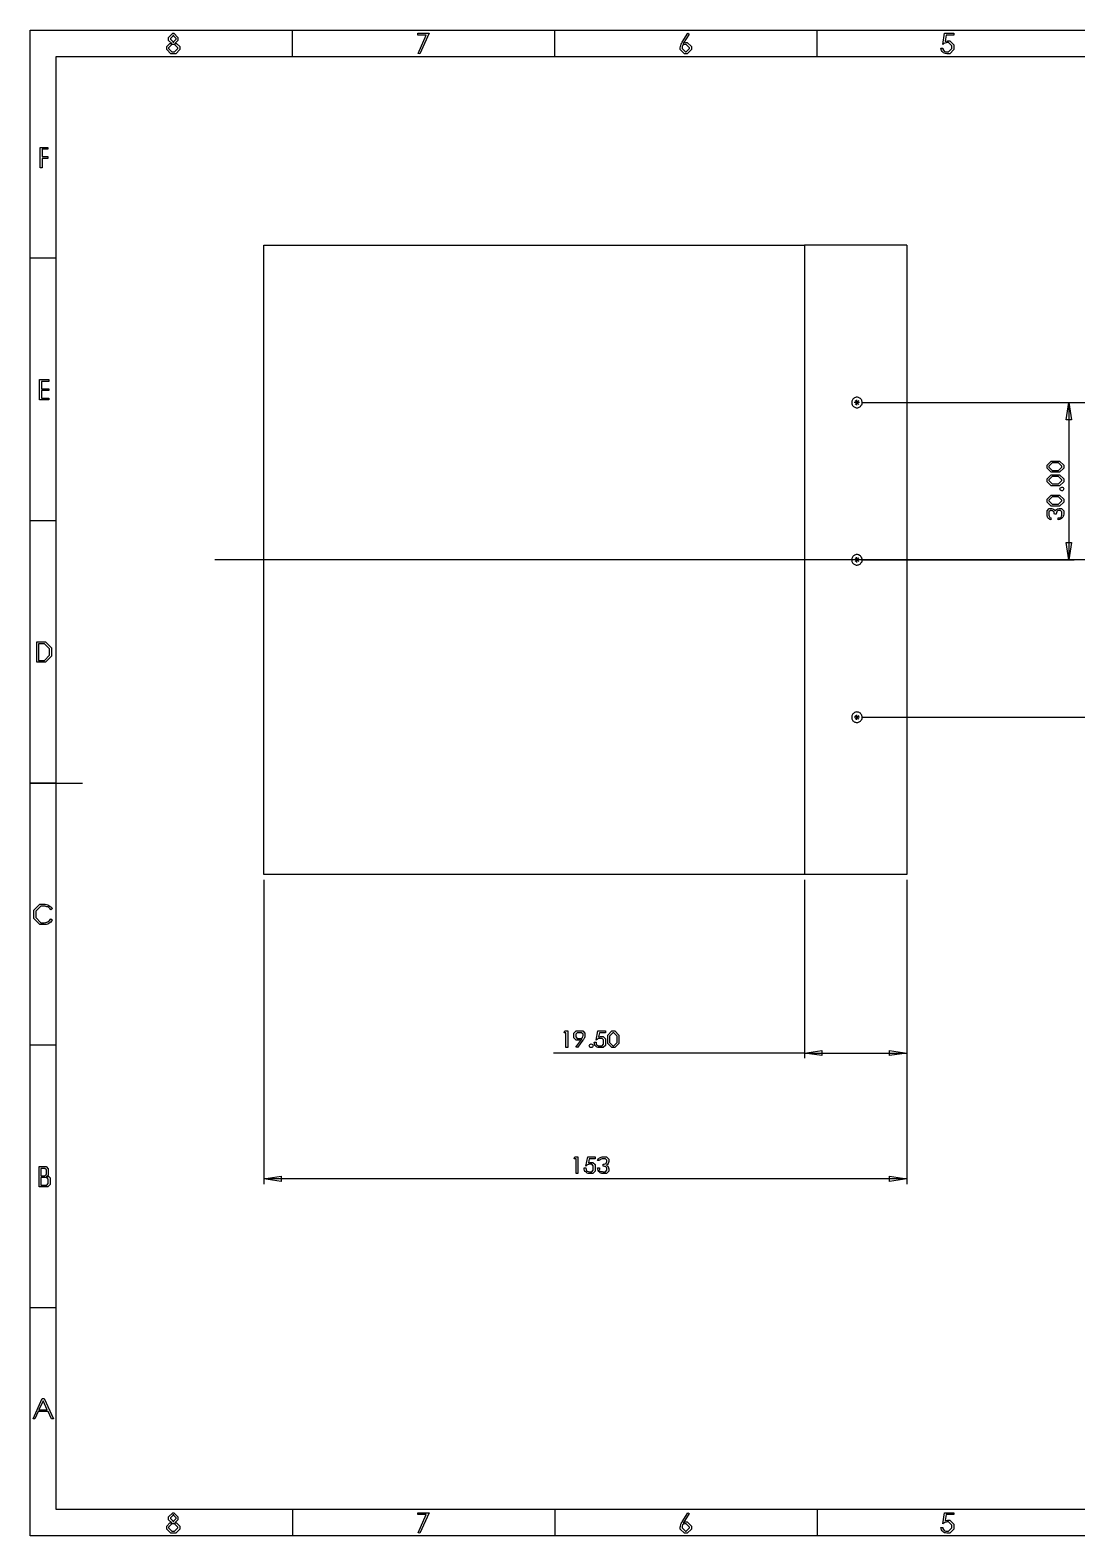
# Model space of a CAD drawing. Header units: millimetres. Extents: x 15 to 415, y 5 to 292.
# Drawn here: x 15 to 214.5, y 5 to 292 of the extents above; entities that cross this region are included whole.
import ezdxf

# ---------------------------------------------------------------- set-up
doc = ezdxf.new("R2010")
doc.units = ezdxf.units.MM
doc.layers.get('0').update_dxf_attribs({"linetype": 'CONTINUOUS'})

msp = doc.modelspace()

# ---------------------------------------------------------------- linework, layer by layer
at = {"color": 254}
for p, q in [((14.9931, 4.9747), (14.9931, 291.994)), ((14.9931, 291.994), (414.973, 291.994)), ((64.9813, 286.985), (64.9813, 291.994)), ((114.97, 286.985), (114.97, 291.994)), ((164.994, 286.985), (164.994, 291.994)), ((19.9678, 9.9839), (19.9678, 286.985)), ((19.9678, 286.985), (409.998, 286.985)), ((19.9678, 248.496), (14.9931, 248.496)), ((173.038, 221.015), (172.049, 221.015)), ((172.192, 221.368), (172.897, 220.663)), ((172.192, 220.663), (172.897, 221.368)), ((172.544, 220.522), (172.544, 221.508)), ((19.9678, 198.473), (14.9931, 198.473)), ((313.325, 191.032), (50.1883, 191.032)), ((173.038, 191.029), (172.049, 191.029)), ((172.192, 191.382), (172.897, 190.676)), ((172.192, 190.676), (172.897, 191.382)), ((172.544, 190.5), (172.544, 191.522)), ((173.038, 161.007), (172.049, 161.007)), ((172.192, 161.36), (172.897, 160.654)), ((172.192, 160.654), (172.897, 161.36)), ((172.544, 160.514), (172.544, 161.502)), ((14.9931, 148.483), (24.9769, 148.483)), ((19.9678, 148.483), (14.9931, 148.483)), ((19.9678, 98.4952), (14.9931, 98.4952)), ((19.9678, 48.471), (14.9931, 48.471)), ((409.998, 9.9839), (19.9678, 9.9839)), ((64.9813, 9.9839), (64.9813, 4.9747)), ((114.97, 9.9839), (114.97, 4.9747)), ((164.994, 9.9839), (164.994, 4.9747)), ((414.973, 4.9747), (14.9931, 4.9747))]:
    msp.add_line(p, q, dxfattribs=at)
at = {"color": 0}
for p, q in [((41.3949, 290.608), (42.1721, 291.385)), ((41.3949, 290.332), (41.3949, 290.608)), ((41.3949, 290.045), (41.3949, 290.332)), ((41.9957, 289.467), (41.3949, 290.045)), ((42.3817, 291.032), (41.7477, 290.398)), ((41.7477, 290.398), (41.7477, 290.348)), ((41.7477, 290.348), (41.7477, 290.255)), ((41.7477, 290.255), (42.3817, 289.621)), ((42.1721, 291.385), (42.2935, 291.385)), ((42.8061, 290.398), (42.1721, 291.032)), ((42.1721, 291.032), (42.2769, 291.032)), ((42.1721, 289.621), (42.8061, 290.255)), ((42.2769, 291.032), (42.3817, 291.032)), ((42.2935, 291.385), (42.3817, 291.385)), ((42.3817, 291.385), (43.1588, 290.608)), ((43.1588, 290.045), (42.5581, 289.467)), ((42.8061, 290.354), (42.8061, 290.398)), ((42.8061, 290.255), (42.8061, 290.354)), ((43.1588, 290.608), (43.1588, 290.321)), ((43.1588, 290.321), (43.1588, 290.045)), ((88.8929, 291.385), (91.0096, 291.385)), ((88.8929, 291.032), (88.8929, 291.385)), ((90.497, 291.032), (88.8929, 291.032)), ((88.9208, 287.559), (90.497, 291.032)), ((91.0096, 291.385), (89.2457, 287.504)), ((139.28, 289.682), (140.305, 291.385)), ((140.575, 291.247), (139.467, 289.411)), ((140.305, 291.385), (140.575, 291.247)), ((188.895, 289.268), (189.247, 291.385)), ((189.247, 291.385), (191.011, 291.385)), ((189.545, 291.032), (189.352, 289.886)), ((191.011, 291.032), (189.545, 291.032)), ((189.804, 289.974), (190.234, 289.974)), ((190.234, 289.974), (191.011, 289.197)), ((191.011, 291.385), (191.011, 291.032)), ((41.0422, 288.844), (41.6429, 289.467)), ((41.0422, 288.546), (41.0422, 288.844)), ((41.0422, 288.282), (41.0422, 288.546)), ((41.8193, 287.504), (41.0422, 288.282)), ((42.0289, 289.268), (41.3949, 288.634)), ((41.3949, 288.634), (41.3949, 288.535)), ((41.3949, 288.535), (41.3949, 288.491)), ((41.3949, 288.491), (42.0289, 287.857)), ((41.6429, 289.467), (41.9516, 289.467)), ((42.2712, 287.504), (41.8193, 287.504)), ((41.9516, 289.467), (41.9957, 289.467)), ((42.2935, 289.268), (42.0289, 289.268)), ((42.0289, 287.857), (42.2769, 287.857)), ((42.2878, 289.621), (42.1721, 289.621)), ((42.7344, 287.504), (42.2712, 287.504)), ((42.2769, 287.857), (42.5249, 287.857)), ((42.3817, 289.621), (42.2878, 289.621)), ((42.5249, 289.268), (42.2935, 289.268)), ((43.1588, 288.634), (42.5249, 289.268)), ((42.5249, 287.857), (43.1588, 288.491)), ((42.5581, 289.467), (42.6187, 289.467)), ((42.6187, 289.467), (42.9108, 289.467)), ((43.5116, 288.282), (42.7344, 287.504)), ((42.9108, 289.467), (43.5116, 288.844)), ((43.1588, 288.568), (43.1588, 288.634)), ((43.1588, 288.491), (43.1588, 288.568)), ((43.5116, 288.844), (43.5116, 288.574)), ((43.5116, 288.574), (43.5116, 288.282)), ((89.2457, 287.504), (88.9208, 287.559)), ((138.894, 288.282), (138.894, 288.618)), ((139.671, 287.504), (138.894, 288.282)), ((139.247, 288.563), (139.247, 288.491)), ((139.247, 288.491), (139.881, 287.857)), ((139.936, 287.504), (139.671, 287.504)), ((140.024, 289.268), (139.792, 289.268)), ((139.864, 289.621), (140.233, 289.621)), ((139.881, 287.857), (139.952, 287.857)), ((140.233, 287.504), (139.936, 287.504)), ((139.952, 287.857), (140.024, 287.857)), ((140.658, 288.634), (140.024, 289.268)), ((140.024, 287.857), (140.658, 288.491)), ((140.233, 289.621), (141.011, 288.844)), ((141.011, 288.282), (140.233, 287.504)), ((140.658, 288.563), (140.658, 288.634)), ((140.658, 288.491), (140.658, 288.563)), ((141.011, 288.844), (141.011, 288.579)), ((141.011, 288.579), (141.011, 288.282)), ((188.542, 288.563), (188.895, 288.563)), ((190.234, 287.504), (189.694, 287.504)), ((189.716, 287.857), (190.024, 287.857)), ((190.024, 289.621), (189.738, 289.621)), ((190.658, 288.987), (190.024, 289.621)), ((190.024, 287.857), (190.658, 288.491)), ((191.011, 288.282), (190.234, 287.504)), ((190.658, 288.8), (190.658, 288.987)), ((190.658, 288.491), (190.658, 288.8)), ((191.011, 289.197), (191.011, 288.783)), ((191.011, 288.783), (191.011, 288.282)), ((16.9292, 269.637), (18.3403, 269.637)), ((16.9292, 265.756), (16.9292, 269.637)), ((18.3403, 269.284), (17.282, 269.284)), ((17.282, 269.284), (17.282, 267.873)), ((17.282, 267.873), (18.3403, 267.873)), ((18.3403, 267.52), (17.282, 267.52)), ((17.282, 267.52), (17.282, 265.756)), ((18.3403, 269.637), (18.3403, 269.284)), ((18.3403, 267.873), (18.3403, 267.52)), ((17.282, 265.756), (16.9292, 265.756)), ((59.5492, 251.001), (162.56, 251.001)), ((59.5492, 131.021), (59.5492, 251.001)), ((162.56, 251.001), (162.56, 131.021)), ((182.069, 251.001), (162.56, 251.001)), ((182.069, 251.001), (182.069, 131.021)), ((16.7928, 225.388), (18.5567, 225.388)), ((16.7928, 221.507), (16.7928, 225.388)), ((18.5567, 225.035), (17.1456, 225.035)), ((17.1456, 225.035), (17.1456, 223.624)), ((18.5567, 225.388), (18.5567, 225.035)), ((18.5567, 221.507), (16.7928, 221.507)), ((17.1456, 223.624), (18.5567, 223.624)), ((18.5567, 223.271), (17.1456, 223.271)), ((17.1456, 223.271), (17.1456, 221.86)), ((17.1456, 221.86), (18.5567, 221.86)), ((18.5567, 223.624), (18.5567, 223.271)), ((18.5567, 221.86), (18.5567, 221.507)), ((16.2416, 171.505), (16.2416, 175.386)), ((16.2416, 175.386), (16.9361, 175.386)), ((16.9361, 175.386), (17.9338, 175.386)), ((17.9338, 175.386), (19.0638, 174.256)), ((16.8258, 175.033), (16.5943, 175.033)), ((16.5943, 175.033), (16.5943, 171.858)), ((17.7243, 175.033), (16.8258, 175.033)), ((18.711, 174.046), (17.7243, 175.033)), ((17.7243, 171.858), (18.711, 172.845)), ((19.0638, 172.635), (17.9338, 171.505)), ((18.711, 173.396), (18.711, 174.046)), ((18.711, 172.845), (18.711, 173.396)), ((19.0638, 174.256), (19.0638, 173.396)), ((19.0638, 173.396), (19.0638, 172.635)), ((17.3054, 171.505), (16.2416, 171.505)), ((16.5943, 171.858), (16.9747, 171.858)), ((16.9747, 171.858), (17.7243, 171.858)), ((17.9338, 171.505), (17.3054, 171.505)), ((162.56, 131.021), (59.5492, 131.021)), ((182.069, 131.021), (162.56, 131.021)), ((15.7097, 124.255), (16.8396, 125.385)), ((15.7097, 123.467), (15.7097, 124.255)), ((15.7097, 122.634), (15.7097, 123.467)), ((17.0491, 125.032), (16.0624, 124.045)), ((16.0624, 124.045), (16.0624, 123.439)), ((16.0624, 123.439), (16.0624, 122.844)), ((16.8396, 125.385), (17.6554, 125.385)), ((17.6444, 125.032), (17.0491, 125.032)), ((19.2374, 124.558), (18.9398, 124.327)), ((19.2374, 124.558), (19.2374, 124.558)), ((16.8396, 121.504), (15.7097, 122.634)), ((16.0624, 122.844), (17.0491, 121.857)), ((17.6609, 121.504), (16.8396, 121.504)), ((17.0491, 121.857), (17.6664, 121.857)), ((18.9398, 122.563), (19.2374, 122.337)), ((16.6908, 75.3844), (17.3633, 75.3844)), ((16.6908, 71.5038), (16.6908, 75.3844)), ((17.0436, 75.0316), (17.0436, 73.6205)), ((17.4294, 75.0316), (17.0436, 75.0316)), ((17.3633, 75.3844), (18.0303, 75.3844)), ((17.8208, 75.0316), (17.4294, 75.0316)), ((18.1019, 74.7504), (17.8208, 75.0316)), ((18.0303, 75.3844), (18.4547, 74.9596)), ((18.1019, 74.3864), (18.1019, 74.7504)), ((18.4547, 74.9596), (18.4547, 74.3645)), ((17.0436, 73.6205), (17.2365, 73.6205)), ((17.0436, 73.2677), (17.0436, 71.8566)), ((17.231, 73.2677), (17.0436, 73.2677)), ((17.0436, 71.8566), (17.4845, 71.8566)), ((18.1736, 73.2677), (17.231, 73.2677)), ((17.2365, 73.6205), (17.8208, 73.6205)), ((17.4845, 71.8566), (18.1736, 71.8566)), ((17.8208, 73.6205), (18.1019, 73.9013)), ((18.2067, 73.4935), (18.0192, 73.4935)), ((18.0192, 73.4935), (18.5594, 73.4935)), ((18.1019, 73.9013), (18.1019, 74.3864)), ((18.4547, 72.9865), (18.1736, 73.2677)), ((18.1736, 71.8566), (18.4547, 72.1374)), ((18.4547, 73.6921), (18.2067, 73.4935)), ((18.8075, 71.9282), (18.383, 71.5038)), ((18.4547, 74.3645), (18.4547, 73.6921)), ((18.4547, 72.5456), (18.4547, 72.9865)), ((18.4547, 72.1374), (18.4547, 72.5456)), ((18.5594, 73.4935), (18.8075, 73.1957)), ((18.8075, 73.1957), (18.8075, 72.5509)), ((18.8075, 72.5509), (18.8075, 71.9282)), ((17.6609, 71.5038), (16.6908, 71.5038)), ((18.383, 71.5038), (17.6609, 71.5038)), ((15.5415, 27.2548), (17.3054, 31.1354)), ((17.4818, 30.744), (16.6495, 29.0187)), ((16.6495, 29.0187), (18.27, 29.0187)), ((17.3054, 31.1354), (17.6582, 31.1354)), ((18.27, 29.0187), (17.4818, 30.744)), ((17.6582, 31.1354), (19.4221, 27.2548)), ((15.8943, 27.2548), (15.5415, 27.2548)), ((16.5392, 28.6659), (15.8943, 27.2548)), ((18.4299, 28.6659), (16.5392, 28.6659)), ((19.0693, 27.2548), (18.4299, 28.6659)), ((19.4221, 27.2548), (19.0693, 27.2548)), ((41.3949, 8.61), (42.1721, 9.3872)), ((42.3817, 9.0344), (41.7477, 8.4005)), ((42.1721, 9.3872), (42.2935, 9.3872)), ((42.8061, 8.4005), (42.1721, 9.0344)), ((42.1721, 9.0344), (42.2769, 9.0344)), ((42.2769, 9.0344), (42.3817, 9.0344)), ((42.2935, 9.3872), (42.3817, 9.3872)), ((42.3817, 9.3872), (43.1588, 8.61)), ((88.8929, 9.3872), (91.0096, 9.3872)), ((88.8929, 9.0344), (88.8929, 9.3872)), ((90.497, 9.0344), (88.8929, 9.0344)), ((88.9208, 5.5617), (90.497, 9.0344)), ((91.0096, 9.3872), (89.2457, 5.5066)), ((139.28, 7.684), (140.305, 9.3872)), ((140.575, 9.2494), (139.467, 7.4138)), ((140.305, 9.3872), (140.575, 9.2494)), ((188.895, 7.2705), (189.247, 9.3872)), ((189.247, 9.3872), (191.011, 9.3872)), ((189.545, 9.0344), (189.352, 7.8879)), ((191.011, 9.0344), (189.545, 9.0344)), ((191.011, 9.3872), (191.011, 9.0344)), ((41.0422, 6.8461), (41.6429, 7.469)), ((41.0422, 6.5484), (41.0422, 6.8461)), ((41.0422, 6.2839), (41.0422, 6.5484)), ((41.8193, 5.5066), (41.0422, 6.2839)), ((41.3949, 8.3344), (41.3949, 8.61)), ((41.3949, 8.0477), (41.3949, 8.3344)), ((41.9957, 7.469), (41.3949, 8.0477)), ((42.0289, 7.2705), (41.3949, 6.6366)), ((41.3949, 6.6366), (41.3949, 6.5374)), ((41.3949, 6.5374), (41.3949, 6.4933)), ((41.3949, 6.4933), (42.0289, 5.8594)), ((41.6429, 7.469), (41.9516, 7.469)), ((41.7477, 8.4005), (41.7477, 8.3509)), ((41.7477, 8.3509), (41.7477, 8.2572)), ((41.7477, 8.2572), (42.3817, 7.6233)), ((41.9516, 7.469), (41.9957, 7.469)), ((42.2935, 7.2705), (42.0289, 7.2705)), ((42.0289, 5.8594), (42.2769, 5.8594)), ((42.1721, 7.6233), (42.8061, 8.2572)), ((42.2878, 7.6233), (42.1721, 7.6233)), ((42.2769, 5.8594), (42.5249, 5.8594)), ((42.3817, 7.6233), (42.2878, 7.6233)), ((42.5249, 7.2705), (42.2935, 7.2705)), ((43.1588, 6.6366), (42.5249, 7.2705)), ((42.5249, 5.8594), (43.1588, 6.4933)), ((43.1588, 8.0477), (42.5581, 7.469)), ((42.5581, 7.469), (42.6187, 7.469)), ((42.6187, 7.469), (42.9108, 7.469)), ((43.5116, 6.2839), (42.7344, 5.5066)), ((42.8061, 8.3564), (42.8061, 8.4005)), ((42.8061, 8.2572), (42.8061, 8.3564)), ((42.9108, 7.469), (43.5116, 6.8461)), ((43.1588, 8.61), (43.1588, 8.3234)), ((43.1588, 8.3234), (43.1588, 8.0477)), ((43.1588, 6.5705), (43.1588, 6.6366)), ((43.1588, 6.4933), (43.1588, 6.5705)), ((43.5116, 6.8461), (43.5116, 6.576)), ((43.5116, 6.576), (43.5116, 6.2839)), ((138.894, 6.2839), (138.894, 6.6201)), ((139.671, 5.5066), (138.894, 6.2839)), ((139.247, 6.565), (139.247, 6.4933)), ((139.247, 6.4933), (139.881, 5.8594)), ((140.024, 7.2705), (139.792, 7.2705)), ((139.864, 7.6233), (140.233, 7.6233)), ((139.881, 5.8594), (139.952, 5.8594)), ((139.952, 5.8594), (140.024, 5.8594)), ((140.658, 6.6366), (140.024, 7.2705)), ((140.024, 5.8594), (140.658, 6.4933)), ((140.233, 7.6233), (141.011, 6.8461)), ((141.011, 6.2839), (140.233, 5.5066)), ((140.658, 6.565), (140.658, 6.6366)), ((140.658, 6.4933), (140.658, 6.565)), ((141.011, 6.8461), (141.011, 6.5815)), ((141.011, 6.5815), (141.011, 6.2839)), ((188.542, 6.565), (188.895, 6.565)), ((189.716, 5.8594), (190.024, 5.8594)), ((190.024, 7.6233), (189.738, 7.6233)), ((189.804, 7.9761), (190.234, 7.9761)), ((190.658, 6.9894), (190.024, 7.6233)), ((190.024, 5.8594), (190.658, 6.4933)), ((190.234, 7.9761), (191.011, 7.1989)), ((191.011, 6.2839), (190.234, 5.5066)), ((190.658, 6.802), (190.658, 6.9894)), ((190.658, 6.4933), (190.658, 6.802)), ((191.011, 7.1989), (191.011, 6.7855)), ((191.011, 6.7855), (191.011, 6.2839)), ((42.2712, 5.5066), (41.8193, 5.5066)), ((42.7344, 5.5066), (42.2712, 5.5066)), ((89.2457, 5.5066), (88.9208, 5.5617)), ((139.936, 5.5066), (139.671, 5.5066)), ((140.233, 5.5066), (139.936, 5.5066)), ((190.234, 5.5066), (189.694, 5.5066))]:
    msp.add_line(p, q, dxfattribs=at)
at = {"color": 132}
for p, q in [((171.59, 221.298), (171.556, 221.156)), ((171.556, 221.156), (171.556, 221.015)), ((171.556, 221.015), (171.556, 220.875)), ((171.626, 221.404), (171.59, 221.298)), ((171.697, 221.544), (171.626, 221.404)), ((171.803, 221.651), (171.697, 221.544)), ((171.873, 221.757), (171.803, 221.651)), ((172.015, 221.861), (171.873, 221.757)), ((172.12, 221.933), (172.015, 221.861)), ((172.262, 221.967), (172.12, 221.933)), ((172.402, 222.003), (172.262, 221.967)), ((172.544, 222.003), (172.402, 222.003)), ((172.685, 222.003), (172.544, 222.003)), ((172.825, 221.967), (172.685, 222.003)), ((172.967, 221.933), (172.825, 221.967)), ((173.073, 221.861), (172.967, 221.933)), ((173.214, 221.791), (173.073, 221.861)), ((173.284, 221.685), (173.214, 221.791)), ((173.39, 221.58), (173.284, 221.685)), ((173.46, 221.438), (173.39, 221.58)), ((173.496, 221.298), (173.46, 221.438)), ((173.531, 221.156), (173.496, 221.298)), ((173.567, 221.015), (173.531, 221.156)), ((173.531, 220.875), (173.567, 221.015)), ((171.556, 220.875), (171.59, 220.733)), ((171.59, 220.733), (171.662, 220.592)), ((171.662, 220.592), (171.733, 220.45)), ((171.733, 220.45), (171.803, 220.346)), ((171.803, 220.346), (171.909, 220.24)), ((171.909, 220.24), (172.015, 220.169)), ((172.015, 220.169), (172.156, 220.097)), ((172.156, 220.097), (172.296, 220.063)), ((172.296, 220.063), (172.438, 220.027)), ((172.438, 220.027), (172.579, 220.027)), ((172.579, 220.027), (172.721, 220.027)), ((172.721, 220.027), (172.861, 220.063)), ((172.861, 220.063), (172.967, 220.097)), ((172.967, 220.097), (173.108, 220.169)), ((173.108, 220.169), (173.214, 220.274)), ((173.214, 220.274), (173.32, 220.38)), ((173.32, 220.38), (173.39, 220.486)), ((173.39, 220.486), (173.46, 220.592)), ((173.46, 220.592), (173.531, 220.733)), ((173.531, 220.733), (173.531, 220.875)), ((171.59, 191.276), (171.556, 191.135)), ((171.556, 191.135), (171.556, 190.993)), ((171.556, 190.993), (171.556, 190.853)), ((171.556, 190.853), (171.59, 190.712)), ((171.626, 191.418), (171.59, 191.276)), ((171.59, 190.712), (171.662, 190.606)), ((171.697, 191.558), (171.626, 191.418)), ((171.662, 190.606), (171.733, 190.464)), ((171.803, 191.665), (171.697, 191.558)), ((171.733, 190.464), (171.803, 190.36)), ((171.873, 191.771), (171.803, 191.665)), ((171.803, 190.36), (171.909, 190.253)), ((172.015, 191.841), (171.873, 191.771)), ((171.909, 190.253), (172.015, 190.183)), ((172.12, 191.911), (172.015, 191.841)), ((172.015, 190.183), (172.156, 190.111)), ((172.262, 191.981), (172.12, 191.911)), ((172.156, 190.111), (172.296, 190.041)), ((172.402, 192.017), (172.262, 191.981)), ((172.296, 190.041), (172.438, 190.007)), ((172.544, 192.017), (172.402, 192.017)), ((172.438, 190.007), (172.579, 190.007)), ((172.685, 192.017), (172.544, 192.017)), ((172.579, 190.007), (172.721, 190.041)), ((172.825, 191.981), (172.685, 192.017)), ((172.721, 190.041), (172.861, 190.041)), ((172.967, 191.947), (172.825, 191.981)), ((172.861, 190.041), (172.967, 190.111)), ((173.073, 191.875), (172.967, 191.947)), ((172.967, 190.111), (173.108, 190.183)), ((173.214, 191.771), (173.073, 191.875)), ((173.108, 190.183), (173.214, 190.253)), ((173.284, 191.665), (173.214, 191.771)), ((173.214, 190.253), (173.32, 190.36)), ((173.39, 191.558), (173.284, 191.665)), ((173.32, 190.36), (173.39, 190.5)), ((173.46, 191.452), (173.39, 191.558)), ((173.39, 190.5), (173.46, 190.606)), ((173.496, 191.312), (173.46, 191.452)), ((173.46, 190.606), (173.531, 190.747)), ((173.531, 191.17), (173.496, 191.312)), ((173.567, 191.029), (173.531, 191.17)), ((173.531, 190.889), (173.567, 191.029)), ((173.531, 190.747), (173.531, 190.889)), ((171.59, 161.29), (171.556, 161.149)), ((171.556, 161.149), (171.556, 161.007)), ((171.556, 161.007), (171.556, 160.867)), ((171.556, 160.867), (171.59, 160.726)), ((171.626, 161.432), (171.59, 161.29)), ((171.697, 161.536), (171.626, 161.432)), ((171.803, 161.678), (171.697, 161.536)), ((171.873, 161.749), (171.803, 161.678)), ((172.015, 161.855), (171.873, 161.749)), ((172.12, 161.925), (172.015, 161.855)), ((172.262, 161.961), (172.12, 161.925)), ((172.402, 161.995), (172.262, 161.961)), ((172.544, 162.031), (172.402, 161.995)), ((172.685, 161.995), (172.544, 162.031)), ((172.825, 161.961), (172.685, 161.995)), ((172.967, 161.925), (172.825, 161.961)), ((173.073, 161.855), (172.967, 161.925)), ((173.214, 161.785), (173.073, 161.855)), ((173.284, 161.678), (173.214, 161.785)), ((173.39, 161.572), (173.284, 161.678)), ((173.46, 161.432), (173.39, 161.572)), ((173.496, 161.29), (173.46, 161.432)), ((173.46, 160.62), (173.531, 160.76)), ((173.531, 161.183), (173.496, 161.29)), ((173.567, 161.043), (173.531, 161.183)), ((173.531, 160.867), (173.567, 161.043)), ((173.531, 160.76), (173.531, 160.867)), ((171.59, 160.726), (171.662, 160.584)), ((171.662, 160.584), (171.733, 160.478)), ((171.733, 160.478), (171.803, 160.338)), ((171.803, 160.338), (171.909, 160.267)), ((171.909, 160.267), (172.015, 160.161)), ((172.015, 160.161), (172.156, 160.091)), ((172.156, 160.091), (172.296, 160.055)), ((172.296, 160.055), (172.438, 160.021)), ((172.438, 160.021), (172.579, 160.021)), ((172.579, 160.021), (172.721, 160.021)), ((172.721, 160.021), (172.861, 160.055)), ((172.861, 160.055), (172.967, 160.125)), ((172.967, 160.125), (173.108, 160.197)), ((173.108, 160.197), (173.214, 160.267)), ((173.214, 160.267), (173.32, 160.373)), ((173.32, 160.373), (173.39, 160.478)), ((173.39, 160.478), (173.46, 160.62))]:
    msp.add_line(p, q, dxfattribs=at)
at = {"color": 9}
for p, q in [((173.567, 221.015), (213.96, 221.015)), ((173.567, 221.015), (235.056, 221.015)), ((212.442, 217.7), (212.937, 221.015)), ((212.937, 221.015), (213.467, 217.7)), ((212.937, 221.015), (212.937, 191.029)), ((212.937, 221.015), (213.467, 217.7)), ((213.467, 217.7), (212.442, 217.7)), ((213.467, 217.7), (212.442, 217.7)), ((208.78, 209.058), (209.557, 209.835)), ((209.557, 209.835), (210.367, 209.835)), ((210.367, 209.835), (211.177, 209.835)), ((211.177, 209.835), (211.955, 209.058)), ((208.78, 208.76), (208.78, 209.058)), ((208.78, 208.496), (208.78, 208.76)), ((209.557, 207.719), (208.78, 208.496)), ((208.78, 206.473), (209.557, 207.25)), ((209.766, 209.483), (209.132, 208.849)), ((209.132, 208.849), (209.132, 208.771)), ((209.132, 208.771), (209.132, 208.705)), ((209.132, 208.705), (209.766, 208.072)), ((209.766, 206.897), (209.132, 206.264)), ((210.367, 207.719), (209.557, 207.719)), ((209.557, 207.25), (210.367, 207.25)), ((210.367, 209.483), (209.766, 209.483)), ((209.766, 208.072), (210.367, 208.072)), ((210.367, 206.897), (209.766, 206.897)), ((210.968, 209.483), (210.367, 209.483)), ((210.367, 208.072), (210.968, 208.072)), ((211.177, 207.719), (210.367, 207.719)), ((210.367, 207.25), (211.177, 207.25)), ((210.968, 206.897), (210.367, 206.897)), ((211.602, 208.849), (210.968, 209.483)), ((210.968, 208.072), (211.602, 208.705)), ((211.602, 206.264), (210.968, 206.897)), ((211.955, 208.496), (211.177, 207.719)), ((211.177, 207.25), (211.955, 206.473)), ((211.602, 208.771), (211.602, 208.849)), ((211.602, 208.705), (211.602, 208.771)), ((211.955, 209.058), (211.955, 208.76)), ((211.955, 208.76), (211.955, 208.496)), ((208.78, 206.175), (208.78, 206.473)), ((208.78, 205.911), (208.78, 206.175)), ((209.557, 205.133), (208.78, 205.911)), ((209.132, 206.264), (209.132, 206.186)), ((209.132, 206.186), (209.132, 206.12)), ((209.132, 206.12), (209.766, 205.486)), ((210.367, 205.133), (209.557, 205.133)), ((209.766, 205.486), (210.367, 205.486)), ((210.367, 205.486), (210.968, 205.486)), ((211.177, 205.133), (210.367, 205.133)), ((210.968, 205.486), (211.602, 206.12)), ((211.955, 205.911), (211.177, 205.133)), ((211.249, 204.546), (211.249, 204.546)), ((211.602, 206.186), (211.602, 206.264)), ((211.602, 206.12), (211.602, 206.186)), ((211.955, 206.473), (211.955, 206.175)), ((211.955, 206.175), (211.955, 205.911)), ((208.78, 202.595), (209.557, 203.372)), ((208.78, 202.297), (208.78, 202.595)), ((208.78, 202.033), (208.78, 202.297)), ((209.557, 201.255), (208.78, 202.033)), ((209.766, 203.019), (209.132, 202.385)), ((209.132, 202.385), (209.132, 202.309)), ((209.132, 202.309), (209.132, 202.242)), ((209.132, 202.242), (209.766, 201.608)), ((209.557, 203.372), (210.367, 203.372)), ((210.367, 201.255), (209.557, 201.255)), ((210.367, 203.019), (209.766, 203.019)), ((209.766, 201.608), (210.367, 201.608)), ((210.367, 203.372), (211.177, 203.372)), ((210.968, 203.019), (210.367, 203.019)), ((210.367, 201.608), (210.968, 201.608)), ((211.177, 201.255), (210.367, 201.255)), ((211.602, 202.385), (210.968, 203.019)), ((210.968, 201.608), (211.602, 202.242)), ((211.177, 203.372), (211.955, 202.595)), ((211.955, 202.033), (211.177, 201.255)), ((211.602, 202.309), (211.602, 202.385)), ((211.602, 202.242), (211.602, 202.309)), ((211.955, 202.595), (211.955, 202.297)), ((211.955, 202.297), (211.955, 202.033)), ((208.78, 200.363), (209.204, 200.787)), ((208.78, 199.74), (208.78, 200.363)), ((209.413, 200.434), (209.132, 200.153)), ((209.132, 200.153), (209.132, 199.745)), ((209.204, 200.787), (209.651, 200.787)), ((209.651, 200.434), (209.413, 200.434)), ((209.485, 199.023), (209.485, 198.67)), ((209.485, 199.023), (209.485, 199.023)), ((210.543, 199.729), (210.191, 199.729)), ((210.896, 198.67), (210.896, 199.023)), ((211.067, 200.787), (211.53, 200.787)), ((211.321, 200.434), (211.073, 200.434)), ((211.602, 200.153), (211.321, 200.434)), ((211.53, 200.787), (211.955, 200.363)), ((211.602, 199.718), (211.602, 200.153)), ((211.955, 200.363), (211.955, 199.707)), ((212.937, 191.029), (212.442, 194.31)), ((212.442, 194.31), (213.467, 194.31)), ((212.937, 191.029), (212.442, 194.31)), ((212.442, 194.31), (213.467, 194.31)), ((213.467, 194.31), (212.937, 191.029)), ((173.567, 191.029), (213.96, 191.029)), ((173.567, 161.007), (235.056, 161.007)), ((59.5492, 129.999), (59.5492, 72.0027)), ((162.56, 129.999), (162.56, 96.0258)), ((182.069, 129.999), (182.069, 72.0027)), ((182.069, 129.999), (182.069, 96.0258)), ((116.736, 100.868), (116.869, 101.221)), ((117.089, 100.868), (116.736, 100.868)), ((116.869, 101.221), (117.442, 101.221)), ((117.089, 98.0461), (117.089, 100.868)), ((117.442, 101.221), (117.442, 98.0461)), ((118.616, 100.797), (119.041, 101.221)), ((118.616, 100.323), (118.616, 100.797)), ((119.25, 100.868), (118.969, 100.587)), ((118.969, 100.587), (118.969, 100.339)), ((119.041, 101.221), (119.691, 101.221)), ((119.674, 100.868), (119.25, 100.868)), ((120.099, 100.868), (119.674, 100.868)), ((119.691, 101.221), (120.308, 101.221)), ((120.38, 100.587), (120.099, 100.868)), ((120.308, 101.221), (120.733, 100.797)), ((120.38, 100.339), (120.38, 100.587)), ((120.733, 100.797), (120.733, 100.317)), ((122.847, 99.4572), (123.2, 101.221)), ((123.2, 101.221), (124.611, 101.221)), ((123.48, 100.868), (123.321, 100.08)), ((124.611, 100.868), (123.48, 100.868)), ((124.611, 101.221), (124.611, 100.868)), ((125.079, 100.444), (125.856, 101.221)), ((126.066, 100.868), (125.432, 100.234)), ((125.856, 101.221), (126.121, 101.221)), ((126.132, 100.868), (126.066, 100.868)), ((126.121, 101.221), (126.419, 101.221)), ((126.209, 100.868), (126.132, 100.868)), ((126.843, 100.234), (126.209, 100.868)), ((126.419, 101.221), (127.196, 100.444)), ((117.442, 98.0461), (117.089, 98.0461)), ((118.616, 99.8816), (118.616, 100.323)), ((119.041, 99.4572), (118.616, 99.8816)), ((118.969, 100.339), (118.969, 100.091)), ((118.969, 100.091), (119.25, 99.81)), ((119.018, 98.1068), (120.137, 99.6502)), ((119.321, 98.0461), (119.018, 98.1068)), ((119.762, 99.4572), (119.041, 99.4572)), ((119.25, 99.81), (119.812, 99.81)), ((120.347, 99.4516), (119.321, 98.0461)), ((121.907, 98.7517), (121.907, 98.7517)), ((122.494, 99.1044), (122.847, 99.1044)), ((124.186, 98.0461), (123.48, 98.0461)), ((123.503, 98.3989), (123.977, 98.3989)), ((123.977, 99.81), (123.519, 99.81)), ((123.673, 100.163), (124.186, 100.163)), ((124.258, 99.5288), (123.977, 99.81)), ((123.977, 98.3989), (124.258, 98.6801)), ((124.186, 100.163), (124.611, 99.7384)), ((124.611, 98.4705), (124.186, 98.0461)), ((124.258, 99.1538), (124.258, 99.5288)), ((124.258, 98.6801), (124.258, 99.1538)), ((124.611, 99.7384), (124.611, 99.1429)), ((124.611, 99.1429), (124.611, 98.4705)), ((125.079, 99.6336), (125.079, 100.444)), ((125.079, 98.8233), (125.079, 99.6336)), ((125.856, 98.0461), (125.079, 98.8233)), ((125.432, 100.234), (125.432, 99.6336)), ((125.432, 99.6336), (125.432, 99.0328)), ((125.432, 99.0328), (126.066, 98.3989)), ((126.121, 98.0461), (125.856, 98.0461)), ((126.066, 98.3989), (126.132, 98.3989)), ((126.419, 98.0461), (126.121, 98.0461)), ((126.132, 98.3989), (126.209, 98.3989)), ((126.209, 98.3989), (126.843, 99.0328)), ((127.196, 98.8233), (126.419, 98.0461)), ((126.843, 99.6336), (126.843, 100.234)), ((126.843, 99.0328), (126.843, 99.6336)), ((127.196, 100.444), (127.196, 99.6336)), ((127.196, 99.6336), (127.196, 98.8233)), ((162.56, 97.0139), (114.723, 97.0139)), ((162.56, 97.0139), (165.842, 97.5071)), ((162.56, 97.0139), (165.842, 97.5071)), ((165.842, 96.5207), (162.56, 97.0139)), ((162.56, 97.0139), (182.069, 97.0139)), ((165.842, 97.5071), (165.842, 96.5207)), ((165.842, 97.5071), (165.842, 96.5207)), ((178.752, 96.5207), (178.752, 97.5071)), ((178.752, 97.5071), (182.069, 97.0139)), ((178.752, 96.5207), (178.752, 97.5071)), ((182.069, 97.0139), (178.752, 96.5207)), ((182.069, 97.0139), (178.752, 96.5207)), ((118.678, 76.8685), (118.81, 77.2213)), ((119.031, 76.8685), (118.678, 76.8685)), ((118.81, 77.2213), (119.384, 77.2213)), ((119.031, 74.0463), (119.031, 76.8685)), ((119.384, 77.2213), (119.384, 74.0463)), ((120.558, 75.1046), (120.91, 75.1046)), ((120.91, 75.4574), (121.263, 77.2213)), ((121.263, 77.2213), (122.674, 77.2213)), ((121.544, 76.8685), (121.384, 76.0801)), ((122.674, 76.8685), (121.544, 76.8685)), ((122.04, 75.8102), (121.583, 75.8102)), ((121.737, 76.163), (122.25, 76.163)), ((122.321, 75.529), (122.04, 75.8102)), ((122.04, 74.3991), (122.321, 74.6799)), ((122.25, 76.163), (122.674, 75.7382)), ((122.321, 75.154), (122.321, 75.529)), ((122.321, 74.6799), (122.321, 75.154)), ((122.674, 77.2213), (122.674, 76.8685)), ((122.674, 75.7382), (122.674, 75.1431)), ((122.674, 75.1431), (122.674, 74.4707)), ((123.496, 76.5157), (123.143, 76.5157)), ((123.143, 75.1046), (123.496, 75.1046)), ((123.496, 76.5157), (123.496, 76.5157)), ((124.201, 75.4574), (124.201, 75.8102)), ((124.212, 77.2213), (124.835, 77.2213)), ((124.626, 76.8685), (124.218, 76.8685)), ((124.907, 76.5874), (124.626, 76.8685)), ((124.626, 74.3991), (124.907, 74.6799)), ((124.835, 77.2213), (125.259, 76.7965)), ((124.907, 76.3503), (124.907, 76.5874)), ((124.907, 74.6799), (124.907, 74.9282)), ((125.259, 76.7965), (125.259, 76.3503)), ((125.259, 74.9335), (125.259, 74.4707)), ((59.5492, 73.025), (62.8646, 73.5182)), ((59.5492, 73.025), (62.8646, 73.5182)), ((62.8646, 72.4958), (59.5492, 73.025)), ((182.069, 73.025), (59.5492, 73.025)), ((62.8646, 73.5182), (62.8646, 72.4958)), ((62.8646, 73.5182), (62.8646, 72.4958)), ((119.384, 74.0463), (119.031, 74.0463)), ((122.25, 74.0463), (121.544, 74.0463)), ((121.567, 74.3991), (122.04, 74.3991)), ((122.674, 74.4707), (122.25, 74.0463)), ((124.835, 74.0463), (124.179, 74.0463)), ((124.19, 74.3991), (124.626, 74.3991)), ((125.259, 74.4707), (124.835, 74.0463)), ((178.752, 72.4958), (178.752, 73.5182)), ((178.752, 73.5182), (182.069, 73.025)), ((178.752, 72.4958), (178.752, 73.5182)), ((182.069, 73.025), (178.752, 72.4958)), ((182.069, 73.025), (178.752, 72.4958))]:
    msp.add_line(p, q, dxfattribs=at)
at = {"color": 0}
for points in [[(189.352, 289.886), (189.486, 289.855), (189.672, 289.974), (189.804, 289.974)], [(138.894, 288.618), (138.894, 288.75), (138.921, 288.924), (138.976, 289.086)], [(138.976, 289.086), (139.007, 289.194), (139.136, 289.45), (139.28, 289.682)], [(139.34, 289.059), (139.247, 288.874), (139.247, 288.757), (139.247, 288.563)], [(139.792, 289.268), (139.489, 289.268), (139.402, 289.198), (139.34, 289.059)], [(139.467, 289.411), (139.529, 289.503), (139.735, 289.621), (139.864, 289.621)], [(188.917, 287.796), (188.699, 287.897), (188.582, 288.25), (188.542, 288.563)], [(189.738, 289.621), (189.46, 289.621), (189.225, 289.503), (188.895, 289.268)], [(188.895, 288.563), (188.923, 288.408), (188.975, 288.282), (189.049, 288.182)], [(189.694, 287.504), (189.358, 287.504), (189.129, 287.601), (188.917, 287.796)], [(189.049, 288.182), (189.071, 287.978), (189.217, 288.007), (189.335, 287.945)], [(189.335, 287.945), (189.426, 287.857), (189.583, 287.857), (189.716, 287.857)], [(18.372, 124.85), (18.0867, 124.914), (17.909, 125.032), (17.6444, 125.032)], [(17.6554, 125.385), (17.9324, 125.385), (18.2976, 125.311), (18.5704, 125.164)], [(18.9398, 124.327), (18.7634, 124.558), (18.5925, 124.732), (18.372, 124.85)], [(18.5704, 125.164), (18.8295, 124.977), (19.0638, 124.818), (19.2374, 124.558)], [(18.5649, 121.719), (18.2852, 121.504), (17.9944, 121.504), (17.6609, 121.504)], [(17.6664, 121.857), (18.1088, 121.857), (18.598, 122.091), (18.9398, 122.563)], [(19.2374, 122.337), (19.0569, 122.029), (18.8323, 121.865), (18.5649, 121.719)], [(138.894, 6.6201), (138.894, 6.7524), (138.921, 6.926), (138.976, 7.0887)], [(138.976, 7.0887), (139.007, 7.1961), (139.136, 7.4524), (139.28, 7.684)], [(139.34, 7.0611), (139.247, 6.8764), (139.247, 6.7593), (139.247, 6.565)], [(139.792, 7.2705), (139.489, 7.2705), (139.402, 7.2003), (139.34, 7.0611)], [(139.467, 7.4138), (139.529, 7.5048), (139.735, 7.6233), (139.864, 7.6233)], [(188.917, 5.7988), (188.699, 5.8994), (188.582, 6.2522), (188.542, 6.565)], [(189.738, 7.6233), (189.46, 7.6233), (189.225, 7.5048), (188.895, 7.2705)], [(188.895, 6.565), (188.923, 6.4106), (188.975, 6.2839), (189.049, 6.1847)], [(189.694, 5.5066), (189.358, 5.5066), (189.129, 5.6031), (188.917, 5.7988)], [(189.049, 6.1847), (189.071, 5.9807), (189.217, 6.0096), (189.335, 5.9476)], [(189.335, 5.9476), (189.426, 5.8594), (189.583, 5.8594), (189.716, 5.8594)], [(189.352, 7.8879), (189.486, 7.8576), (189.672, 7.9761), (189.804, 7.9761)]]:
    msp.add_open_spline(points, degree=3, dxfattribs=at)
at = {"color": 9}
for points in [[(211.249, 204.546), (211.249, 204.646), (211.285, 204.728), (211.354, 204.795)], [(211.354, 204.293), (211.249, 204.329), (211.249, 204.447), (211.249, 204.546)], [(211.354, 204.795), (211.386, 204.78), (211.503, 204.899), (211.602, 204.899)], [(211.602, 204.193), (211.503, 204.193), (211.42, 204.227), (211.354, 204.293)], [(211.602, 204.899), (211.698, 204.899), (211.781, 204.863), (211.85, 204.795)], [(211.85, 204.293), (211.698, 204.193), (211.698, 204.193), (211.602, 204.193)], [(211.85, 204.795), (211.837, 204.646), (211.955, 204.646), (211.955, 204.546)], [(211.955, 204.546), (211.955, 204.447), (211.92, 204.362), (211.85, 204.293)], [(208.962, 199.056), (208.78, 199.239), (208.78, 199.478), (208.78, 199.74)], [(209.485, 198.67), (209.258, 198.737), (209.083, 198.865), (208.962, 199.056)], [(209.132, 199.745), (209.132, 199.575), (209.16, 199.438), (209.215, 199.321)], [(209.215, 199.321), (209.24, 199.103), (209.357, 199.103), (209.485, 199.023)], [(209.651, 200.787), (209.886, 200.787), (210.172, 200.645), (210.34, 200.363)], [(209.915, 200.357), (209.809, 200.316), (209.747, 200.434), (209.651, 200.434)], [(210.114, 200.109), (209.97, 200.214), (209.997, 200.305), (209.915, 200.357)], [(210.191, 199.729), (210.191, 199.868), (210.166, 199.995), (210.114, 200.109)], [(210.34, 200.363), (210.345, 200.379), (210.475, 200.564), (210.577, 200.638)], [(210.621, 200.142), (210.555, 200.033), (210.555, 199.916), (210.543, 199.729)], [(210.577, 200.638), (210.709, 200.668), (210.884, 200.787), (211.067, 200.787)], [(210.808, 200.352), (210.636, 200.21), (210.662, 200.23), (210.621, 200.142)], [(211.073, 200.434), (210.918, 200.434), (210.889, 200.407), (210.808, 200.352)], [(210.896, 199.023), (211.132, 199.074), (211.302, 199.03), (211.404, 198.891)], [(211.685, 199.023), (211.478, 198.842), (211.242, 198.725), (210.896, 198.67)], [(211.404, 198.891), (211.485, 199.178), (211.602, 199.526), (211.602, 199.718)], [(211.955, 199.707), (211.955, 199.324), (211.865, 199.207), (211.685, 199.023)], [(120.137, 99.6502), (119.979, 99.4572), (119.891, 99.4572), (119.762, 99.4572)], [(119.812, 99.81), (120.001, 99.81), (120.2, 99.8608), (120.27, 99.9642)], [(120.27, 99.9642), (120.261, 100.015), (120.38, 100.192), (120.38, 100.339)], [(120.644, 99.9314), (120.501, 99.7574), (120.49, 99.6389), (120.347, 99.4516)], [(120.733, 100.317), (120.733, 100.143), (120.702, 100.066), (120.644, 99.9314)], [(121.554, 98.3989), (121.554, 98.498), (121.587, 98.5806), (121.653, 98.6469)], [(121.653, 98.1509), (121.554, 98.1851), (121.554, 98.3022), (121.554, 98.3989)], [(121.653, 98.6469), (121.689, 98.6331), (121.807, 98.7517), (121.907, 98.7517)], [(121.907, 98.0461), (121.807, 98.0461), (121.722, 98.0803), (121.653, 98.1509)], [(121.907, 98.7517), (122.006, 98.7517), (122.089, 98.7157), (122.155, 98.6469)], [(122.155, 98.1509), (122.006, 98.0461), (122.006, 98.0461), (121.907, 98.0461)], [(122.155, 98.6469), (122.141, 98.498), (122.26, 98.498), (122.26, 98.3989)], [(122.26, 98.3989), (122.26, 98.3022), (122.224, 98.2197), (122.155, 98.1509)], [(122.819, 98.3382), (122.53, 98.4388), (122.53, 98.7915), (122.494, 99.1044)], [(123.48, 98.0461), (123.125, 98.0461), (122.998, 98.1424), (122.819, 98.3382)], [(123.519, 99.81), (123.228, 99.81), (123.111, 99.6915), (122.847, 99.4572)], [(122.847, 99.1044), (122.871, 98.9499), (122.882, 98.8233), (122.88, 98.7242)], [(122.88, 98.7242), (122.869, 98.5202), (122.957, 98.5492), (123.111, 98.4871)], [(123.111, 98.4871), (123.177, 98.3989), (123.395, 98.3989), (123.503, 98.3989)], [(123.321, 100.08), (123.409, 100.044), (123.566, 100.163), (123.673, 100.163)], [(120.883, 74.3384), (120.594, 74.4389), (120.594, 74.7917), (120.558, 75.1046)], [(121.583, 75.8102), (121.292, 75.8102), (121.175, 75.6916), (120.91, 75.4574)], [(120.91, 75.1046), (120.935, 74.9501), (120.946, 74.8235), (120.944, 74.724)], [(120.944, 74.724), (120.933, 74.5201), (121.021, 74.549), (121.175, 74.4873)], [(121.384, 76.0801), (121.473, 76.0444), (121.63, 76.163), (121.737, 76.163)], [(123.143, 76.5157), (123.209, 76.7429), (123.337, 76.9179), (123.529, 77.0393)], [(123.496, 74.3162), (123.315, 74.4058), (123.198, 74.7586), (123.143, 75.1046)], [(123.496, 75.1046), (123.547, 74.869), (123.503, 74.6993), (123.363, 74.5973)], [(123.793, 76.7856), (123.576, 76.6438), (123.576, 76.6438), (123.496, 76.5157)], [(123.529, 77.0393), (123.712, 77.1028), (123.95, 77.2213), (124.212, 77.2213)], [(124.218, 76.8685), (124.047, 76.8685), (123.91, 76.8406), (123.793, 76.7856)], [(124.201, 75.8102), (124.34, 75.8102), (124.467, 75.8349), (124.582, 75.8871)], [(124.615, 75.3801), (124.506, 75.3276), (124.389, 75.4461), (124.201, 75.4574)], [(124.582, 75.8871), (124.686, 75.9121), (124.777, 76.0042), (124.83, 76.0857)], [(124.824, 75.1928), (124.682, 75.2479), (124.703, 75.3389), (124.615, 75.3801)], [(124.83, 76.0857), (124.788, 76.0748), (124.907, 76.2536), (124.907, 76.3503)], [(124.907, 74.9282), (124.907, 74.9639), (124.879, 75.1113), (124.824, 75.1928)], [(125.259, 76.3503), (125.259, 75.9975), (125.118, 75.8292), (124.835, 75.6613)], [(124.835, 75.6613), (124.852, 75.5371), (125.036, 75.5262), (125.111, 75.4242)], [(125.111, 75.4242), (125.141, 75.1734), (125.259, 75.117), (125.259, 74.9335)], [(121.544, 74.0463), (121.189, 74.0463), (121.062, 74.1426), (120.883, 74.3384)], [(121.175, 74.4873), (121.241, 74.3991), (121.459, 74.3991), (121.567, 74.3991)], [(123.363, 74.5973), (123.65, 74.3991), (123.999, 74.3991), (124.19, 74.3991)], [(124.179, 74.0463), (123.796, 74.0463), (123.679, 74.1355), (123.496, 74.3162)]]:
    msp.add_open_spline(points, degree=3, dxfattribs=at)

doc.saveas('drawing.dxf')
